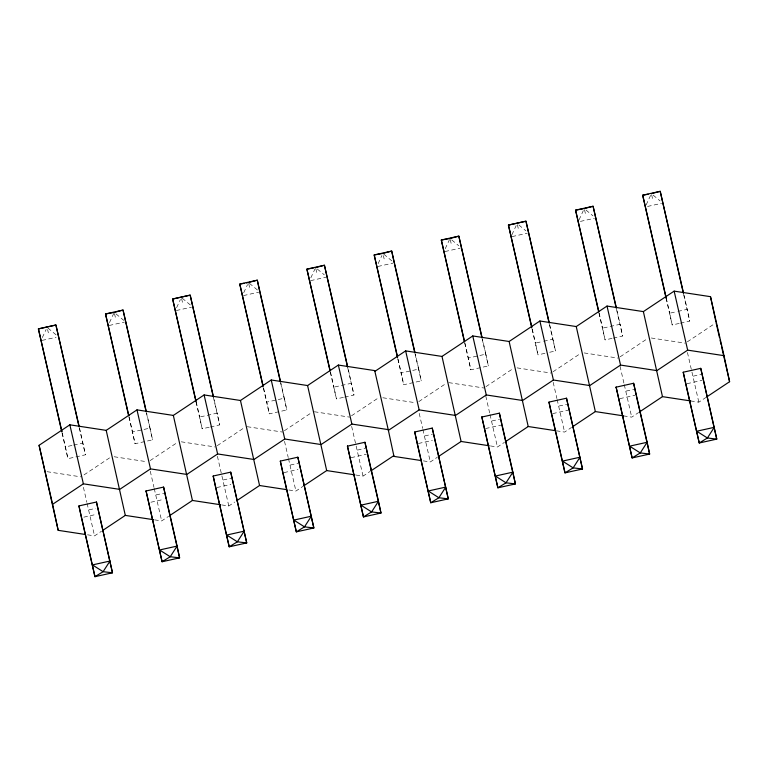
<?xml version="1.0" encoding="UTF-8"?>
<svg xmlns="http://www.w3.org/2000/svg" width="768" height="768" viewBox="0 0 768 768"><rect width="100%" height="100%" fill="white"/><g stroke="black" fill="none" stroke-linecap="round" stroke-linejoin="round"><path stroke-width="0.58" stroke-dasharray="3.84 2.88" d="M42.336 337.594L46.147 329.405M109.459 322.656L113.75 313.44M176.582 307.709L180.394 299.52M243.706 292.771L247.517 284.582M310.829 277.834L315.12 268.618M378.125 263.664L381.936 255.475M445.248 248.717L449.539 239.51M511.891 234.806L516.182 225.59M579.024 219.859L583.306 210.653M646.147 204.922L650.909 194.688M84.01 474.893L110.803 457.056M150.134 460.608L177.926 442.109M217.267 445.67L245.059 427.171M87.504 534.806L94.541 535.882L101.491 531.254M284.39 430.733L312.182 412.234M154.627 519.869L161.664 520.934L168.614 516.317M351.514 415.786L379.306 397.286M221.76 504.922L228.797 505.997L234.749 502.032M418.8 401.616L446.592 383.117M288.883 489.984L295.92 491.059L302.861 486.432M485.923 386.678L513.715 368.179M356.006 475.046L363.043 476.112L369.994 471.494M553.056 371.741L580.848 353.242M423.293 460.877L430.33 461.942L437.28 457.325M620.179 356.794L647.971 338.294M490.416 445.93L497.453 447.005L504.403 442.378M687.302 341.856L715.094 323.357M556.368 430.81L564.586 432.067L571.526 427.44M623.501 415.872L631.709 417.13L638.65 412.502M690.624 400.934L698.832 402.182L705.782 397.555M310.57 280.646L325.757 277.277M109.2 325.469L124.378 322.099M176.323 310.522L191.51 307.162M243.446 295.584L258.634 292.214M42.067 340.406L56.093 337.296M647.53 206.448L661.546 203.347M444.989 251.53L460.176 248.17M512.112 236.592L527.299 233.222M580.406 221.395L594.422 218.285M377.856 266.477L393.043 263.107M209.194 427.238L202.186 428.794L199.68 417.024L217.2 413.136L213.725 397.949M284.323 398.198L286.829 409.968L269.309 413.856L266.803 402.086L284.323 398.198L280.848 383.011M343.44 397.363L336.432 398.909L333.926 387.139L351.446 383.261L347.971 368.064M79.469 427.834L85.45 454.79L67.93 458.678L65.424 446.909L72.442 445.354M73.603 445.094L82.954 443.021M150.077 428.083L152.582 439.853L135.053 443.731L132.557 431.962L150.077 428.083L146.592 412.886M544.982 353.309L537.974 354.864L535.469 343.094L542.477 341.539M543.648 341.28L552.989 339.206L549.514 324.019M612.106 338.371L605.098 339.917L602.592 328.147L620.112 324.269L616.637 309.072M679.229 323.424L672.221 324.979L669.715 313.21L676.723 311.654M677.894 311.395L687.235 309.322L684.029 295.306M418.742 369.091L421.238 380.861L403.718 384.739L401.213 372.97L418.742 369.091L415.258 353.894M485.866 354.144L488.371 365.914L470.842 369.802L468.346 358.032L485.866 354.144L482.381 338.957M344.611 397.104L353.952 395.03L351.446 383.261M210.355 426.979L219.706 424.906L217.2 413.136M613.267 338.112L622.618 336.038L620.112 324.269M680.4 323.165L689.741 321.091L687.235 309.322M549.648 352.272L555.494 350.976L552.989 339.206M223.2 479.971L230.87 478.272M290.333 465.034L297.994 463.334M357.456 450.086L365.117 448.387M88.954 509.856L95.53 508.397M156.077 494.909L163.747 493.21M558.989 406.042L566.659 404.342M626.122 391.094L633.782 389.395M693.245 376.157L700.906 374.458M424.742 435.917L432.413 434.218M491.866 420.979L499.536 419.28M283.987 472.598L298.003 469.488M351.11 457.661L366.298 454.291M150.902 502.224L163.757 499.373M216.864 487.536L230.88 484.435M83.779 517.162L96.634 514.31M686.899 383.722L702.086 380.362M485.53 428.544L500.717 425.184M552.653 413.606L567.84 410.237M619.776 398.669L634.963 395.299M418.406 443.491L432.422 440.381M651.302 337.997L685.315 343.181M584.179 352.934L618.192 358.118M517.056 367.872L551.069 373.056M448.762 382.637L483.946 388.003M382.81 397.757L415.642 402.758M314.342 411.744L349.526 417.11M247.219 426.691L282.403 432.048M181.267 441.811L215.28 446.995M114.144 456.749L146.986 461.75M47.021 471.686L81.034 476.87M653.126 195.11L660.096 200.909M586.003 210.058L592.973 215.856M518.88 224.995L525.85 230.794M451.757 239.933L458.726 245.731M383.76 254.15L392.467 261.398M317.338 269.05L324.307 274.848M249.341 283.258L258.058 290.506M182.218 298.205L190.934 305.453M115.968 313.872L123.811 320.39M47.971 328.08L56.678 335.328M683.587 294.221L689.741 321.091M651.638 194.765L652.646 199.171M687.437 352.435L698.832 402.182M666.24 298.022L669.715 313.21M666.067 298.109L672.221 324.979M616.464 309.158L622.618 336.038M584.515 209.702L585.523 214.109M620.045 366.221L624.019 383.578M624.288 384.73L631.709 417.13M599.117 312.96L602.592 328.147M598.944 313.046L605.098 339.917M549.341 324.106L555.494 350.976M517.392 224.65L518.4 229.056M553.19 382.32L556.896 398.515M557.165 399.667L564.586 432.067M532.253 329.069L535.469 343.094M532.08 329.155L537.974 354.864M482.208 339.043L488.371 365.914M450.259 239.587L451.277 243.994M485.798 396.096L489.773 413.453M490.042 414.614L497.453 447.005M464.861 342.845L468.346 358.032M464.688 342.931L470.842 369.802M415.085 353.981L421.238 380.861M383.395 255.629L384.144 258.931M419.203 413.357L422.65 428.39M422.909 429.552L430.33 461.942M398.006 358.954L401.213 372.97M397.834 359.04L403.718 384.739M347.798 368.15L353.952 395.03M315.85 268.694L316.858 273.101M351.648 426.365L363.043 476.112M330.451 371.952L333.926 387.139M330.278 372.038L336.432 398.909M280.675 383.098L286.829 409.968M248.726 283.642L249.734 288.048M284.525 441.312L288.23 457.507M288.499 458.659L295.92 491.059M263.587 388.061L266.803 402.086M263.414 388.147L269.309 413.856M213.283 396.864L219.706 424.906M181.603 298.579L182.611 302.986M217.402 456.25L228.797 505.997M196.195 401.837L199.68 417.024M196.022 401.923L202.186 428.794M146.419 412.973L152.582 439.853M114.47 313.517L115.488 317.923M150.278 471.187L153.984 487.382M154.253 488.544L161.664 520.934M129.072 416.774L132.557 431.962M128.899 416.861L135.053 443.731M79.296 427.92L85.45 454.79M47.606 329.558L48.355 332.87M83.414 487.286L86.861 502.33M87.12 503.482L94.541 535.882M62.218 432.883L65.424 446.909M62.045 432.97L67.93 458.678"/><path stroke-width="1.15" d="M85.162 534.451L58.186 530.333L39.082 445.306L69.85 424.819L106.205 430.368L136.982 409.882L173.338 415.421L204.106 394.944L240.461 400.483L271.229 379.997L307.584 385.546L338.352 365.059L374.707 370.598L388.387 430.378L419.155 409.891L455.51 415.44L486.278 394.954L522.634 400.493L553.402 380.016L589.766 385.555L620.534 365.069L656.89 370.618L687.658 350.131L724.013 355.67L729.6 381.696L706.771 396.902M58.186 530.333L52.598 504.307L83.366 483.83L119.722 489.37L150.49 468.883L186.845 474.432L217.613 453.946L253.978 459.485L284.746 439.008L321.101 444.547L351.869 424.061L388.224 429.61L393.974 456.403L420.95 460.512M102.48 530.592L125.309 515.395L153.456 519.686M374.87 371.376L405.638 350.89L441.994 356.429L472.771 335.952L509.126 341.491L539.894 321.005L576.25 326.554L607.018 306.067L643.373 311.606L674.141 291.13L710.496 296.669L724.013 355.67M169.613 515.654L192.432 500.458L220.579 504.749M236.736 500.717L259.565 485.51L286.531 489.629M303.859 485.77L326.688 470.573L354.835 474.864M370.982 470.832L393.811 455.635M438.269 456.662L461.098 441.466L489.245 445.757M505.402 441.725L528.221 426.518L555.197 430.637M572.525 426.778L595.354 411.581L623.501 415.872M639.648 411.84L662.477 396.643L690.624 400.934M115.325 312.125L123.043 310.07L146.333 411.725M249.571 282.24L257.299 280.186L280.579 381.84M315.6 267.6L324.422 265.248L347.702 366.902M383.99 253.133L391.709 251.078L414.989 352.733M450.01 238.483L458.832 236.141L482.122 337.786M584.266 208.608L593.088 206.256L616.368 307.91M651.389 193.661L660.211 191.318L683.491 292.963M280.32 461.088L297.84 457.2L313.853 527.981L296.333 531.859L282.816 472.858L280.32 461.088L296.333 531.859L304.483 526.858L311.357 516.211L293.827 520.09L304.483 526.858L313.853 527.981L297.84 457.2M347.443 446.15L364.963 442.262L378.48 501.264L380.986 513.043L363.456 516.922L347.443 446.15L363.456 516.922L371.606 511.92L378.48 501.264L360.96 505.152L371.606 511.92L380.986 513.043L367.469 454.032M78.941 505.91L96.461 502.022L112.483 572.803L94.963 576.682L81.446 517.68L78.941 505.91L94.963 576.682L103.104 571.68L109.978 561.034L92.458 564.912L103.104 571.68L112.483 572.803L96.461 502.022M146.064 490.973L163.594 487.085L177.101 546.086L179.606 557.856L162.086 561.744L146.064 490.973L162.086 561.744L170.227 556.742L177.101 546.086L159.581 549.974L170.227 556.742L179.606 557.856L166.358 500.016M213.187 476.026L230.717 472.147L246.73 542.918L229.21 546.806L215.693 487.795L213.187 476.026L229.21 546.806L237.35 541.805L244.224 531.149L226.704 535.037L237.35 541.805L246.73 542.918L230.717 472.147M616.109 387.158L633.629 383.27L647.146 442.272L649.642 454.051L632.122 457.93L616.109 387.158L632.122 457.93L640.272 452.928L647.146 442.272L629.616 446.16L640.272 452.928L649.642 454.051L636.394 396.202M683.232 372.211L700.752 368.333L716.774 439.104L699.245 442.992L685.738 383.981L683.232 372.211L699.245 442.992L707.395 437.99L714.269 427.334L696.749 431.222L707.395 437.99L716.774 439.104L700.752 368.333M414.73 431.981L432.25 428.093L448.272 498.874L430.752 502.752L417.235 443.75L414.73 431.981L430.752 502.752L438.893 497.75L445.766 487.094L428.246 490.982L438.893 497.75L448.272 498.874L432.25 428.093M481.853 417.034L499.382 413.155L512.89 472.157L515.395 483.926L497.875 487.814L481.853 417.034L497.875 487.814L506.016 482.813L512.89 472.157L495.37 476.045L506.016 482.813L515.395 483.926L501.878 424.925M548.976 402.096L566.506 398.208L582.518 468.989L564.998 472.867L551.482 413.866L548.976 402.096L564.998 472.867L573.139 467.866L580.013 457.219L562.493 461.098L573.139 467.866L582.518 468.989L566.506 398.208M648.125 194.237L642.691 195.197L666.067 298.109M583.171 208.8L575.568 210.144L598.675 311.875M448.925 238.675L441.312 240.019L464.419 341.76M382.886 253.43L374.189 254.957L397.565 357.869M313.421 267.984L306.902 269.126L330.01 370.867M244.128 283.306L239.779 284.074L263.155 386.976M246.298 282.922L248.477 282.538M114.221 312.422L105.523 313.949L128.63 415.69M716.083 322.694L719.53 337.738M720.058 340.051L721.123 344.678M721.651 346.992L729.6 381.696M683.318 293.05L660.211 191.318L642.691 195.197L666.24 298.022M674.141 291.13L687.658 350.131M643.373 311.606L662.477 396.643M616.195 307.997L593.088 206.256L575.568 210.144L598.848 311.789M607.018 306.067L620.534 365.069M576.25 326.554L595.354 411.581M549.245 322.848L525.965 221.194L508.435 225.082L531.811 327.984M549.072 322.934L525.965 221.194L508.435 225.082L531.725 326.736M539.894 321.005L553.402 380.016M509.126 341.491L528.221 426.518M481.949 337.872L458.832 236.141L441.312 240.019L464.592 341.674M472.771 335.952L486.278 394.954M441.994 356.429L461.098 441.466M394.483 264.019L414.816 352.819M405.638 350.89L419.155 409.891M397.469 356.611L374.189 254.957L391.709 251.078L394.214 262.848M347.53 366.989L324.422 265.248L306.902 269.126L330.182 370.781M338.352 365.059L351.869 424.061M307.584 385.546L326.688 470.573M260.064 293.126L280.406 381.926M271.229 379.997L284.746 439.008M263.059 385.728L239.779 284.074L257.299 280.186L259.805 291.955M240.461 400.483L259.565 485.51M213.456 396.778L190.176 295.133L172.646 299.011L195.763 400.752M213.283 396.864L190.176 295.133L172.646 299.011L196.195 401.837M204.106 394.944L217.613 453.946M173.338 415.421L192.432 500.458M146.16 411.811L123.043 310.07L105.523 313.949L128.803 415.603M136.982 409.882L150.49 468.883M106.205 430.368L125.309 515.395M79.2 426.662L55.92 325.008L38.4 328.896L61.776 431.798M79.027 426.749L55.92 325.008L38.4 328.896L61.949 431.712M69.85 424.819L83.366 483.83M39.082 445.306L52.598 504.307M710.496 296.669L715.843 321.562M633.629 383.27L636.134 395.04M499.382 413.155L501.677 423.946M364.963 442.262L367.258 453.053M163.594 487.085L166.09 498.854"/></g></svg>
